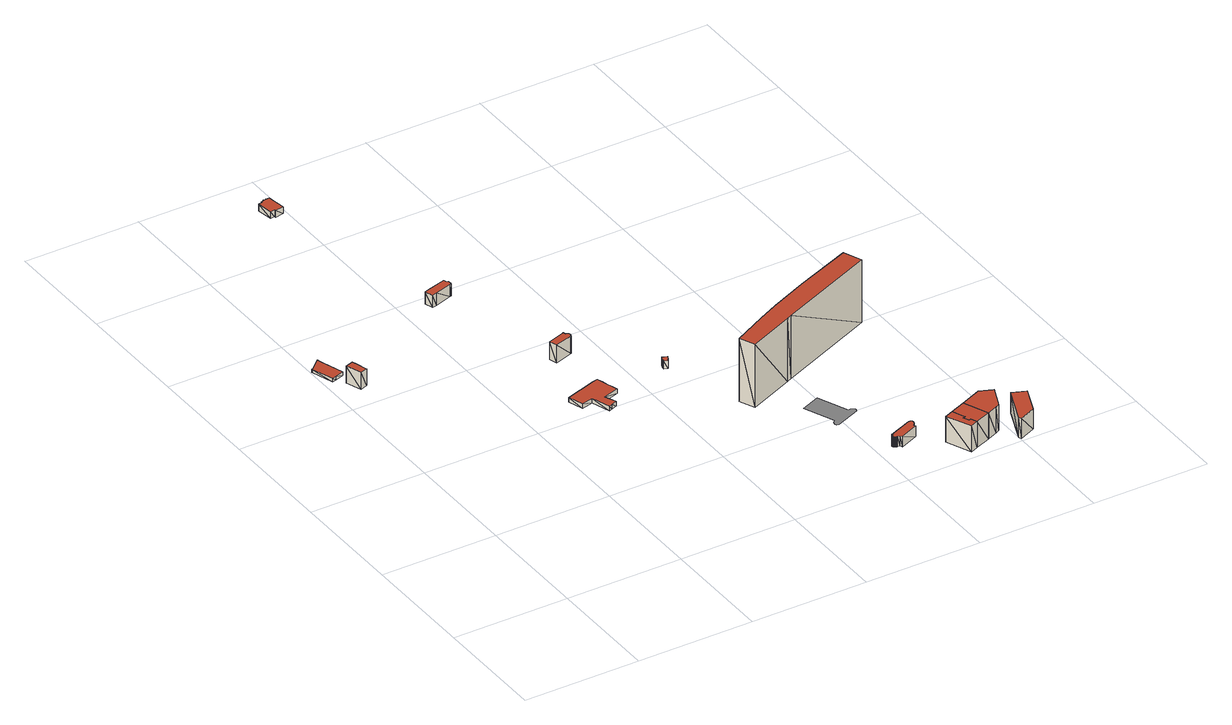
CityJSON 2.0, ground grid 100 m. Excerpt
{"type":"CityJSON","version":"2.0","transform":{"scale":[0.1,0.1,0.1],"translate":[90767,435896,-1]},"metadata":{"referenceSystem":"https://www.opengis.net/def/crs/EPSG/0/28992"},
"CityObjects":{
"building1":{"type":"Building","attributes":{"+height_valid":1,"+groundHeight":0,"measuredHeight":3,"+function":"Industry","+org_car_parking_spaces":44,"+total_area":285,"+min_car_parking_spaces":0},"geometry":[{"type":"MultiSurface","lod":"1.2","boundaries":[[[0,1,2,3,4,5,6,7,8,9,10]],[[11,12,13,14,15,16,17,18,19,20,21]],[[0,12,11]],[[0,1,12]],[[1,13,12]],[[1,2,13]],[[2,14,13]],[[2,3,14]],[[3,15,14]],[[3,4,15]],[[4,16,15]],[[4,5,16]],[[5,17,16]],[[5,6,17]],[[6,18,17]],[[6,7,18]],[[7,19,18]],[[7,8,19]],[[8,20,19]],[[8,9,20]],[[9,21,20]],[[9,10,21]],[[10,11,21]],[[10,0,11]]],"semantics":{"surfaces":[{"type":"GroundSurface"},{"type":"RoofSurface"},{"type":"WallSurface"}],"values":[0,1,2,2,2,2,2,2,2,2,2,2,2,2,2,2,2,2,2,2,2,2,2,2]}}]},
"building2":{"type":"Building","attributes":{"+height_valid":1,"+groundHeight":0,"measuredHeight":15,"+function":"Industry","+org_car_parking_spaces":18,"+total_area":69,"+min_car_parking_spaces":0},"geometry":[{"type":"MultiSurface","lod":"1.2","boundaries":[[[22,23,24,25,26,27]],[[28,29,30,31,32,33]],[[22,29,28]],[[22,23,29]],[[23,30,29]],[[23,24,30]],[[24,31,30]],[[24,25,31]],[[25,32,31]],[[25,26,32]],[[26,33,32]],[[26,27,33]],[[27,28,33]],[[27,22,28]]],"semantics":{"surfaces":[{"type":"GroundSurface"},{"type":"RoofSurface"},{"type":"WallSurface"}],"values":[0,1,2,2,2,2,2,2,2,2,2,2,2,2]}}]},
"building3":{"type":"Building","attributes":{"+height_valid":1,"+groundHeight":0,"measuredHeight":4,"+function":"Office","+org_car_parking_spaces":13,"+total_area":1,"+min_car_parking_spaces":0},"geometry":[{"type":"MultiSurface","lod":"1.2","boundaries":[[[34,35,36,37,38,39,40,41,42,43,44,45,46,47,48,49]],[[50,51,52,53,54,55,56,57,58,59,60,61,62,63,64,65]],[[34,51,50]],[[34,35,51]],[[35,52,51]],[[35,36,52]],[[36,53,52]],[[36,37,53]],[[37,54,53]],[[37,38,54]],[[38,55,54]],[[38,39,55]],[[39,56,55]],[[39,40,56]],[[40,57,56]],[[40,41,57]],[[41,58,57]],[[41,42,58]],[[42,59,58]],[[42,43,59]],[[43,60,59]],[[43,44,60]],[[44,61,60]],[[44,45,61]],[[45,62,61]],[[45,46,62]],[[46,63,62]],[[46,47,63]],[[47,64,63]],[[47,48,64]],[[48,65,64]],[[48,49,65]],[[49,50,65]],[[49,34,50]]],"semantics":{"surfaces":[{"type":"GroundSurface"},{"type":"RoofSurface"},{"type":"WallSurface"}],"values":[0,1,2,2,2,2,2,2,2,2,2,2,2,2,2,2,2,2,2,2,2,2,2,2,2,2,2,2,2,2,2,2,2,2]}}]},
"building4":{"type":"Building","attributes":{"+height_valid":1,"+groundHeight":0,"measuredHeight":11,"+function":"Office","+org_car_parking_spaces":35,"+total_area":424,"+min_car_parking_spaces":0},"geometry":[{"type":"MultiSurface","lod":"1.2","boundaries":[[[66,67,68,69,70,71,72,73,74,75,76,77]],[[78,79,80,81,82,83,84,85,86,87,88,89]],[[66,79,78]],[[66,67,79]],[[67,80,79]],[[67,68,80]],[[68,81,80]],[[68,69,81]],[[69,82,81]],[[69,70,82]],[[70,83,82]],[[70,71,83]],[[71,84,83]],[[71,72,84]],[[72,85,84]],[[72,73,85]],[[73,86,85]],[[73,74,86]],[[74,87,86]],[[74,75,87]],[[75,88,87]],[[75,76,88]],[[76,89,88]],[[76,77,89]],[[77,78,89]],[[77,66,78]]],"semantics":{"surfaces":[{"type":"GroundSurface"},{"type":"RoofSurface"},{"type":"WallSurface"}],"values":[0,1,2,2,2,2,2,2,2,2,2,2,2,2,2,2,2,2,2,2,2,2,2,2,2,2]}}]},
"building5":{"type":"Building","attributes":{"+height_valid":1,"+groundHeight":0,"measuredHeight":16,"+function":"Office","+org_car_parking_spaces":11,"+total_area":1303,"+min_car_parking_spaces":13},"geometry":[{"type":"MultiSurface","lod":"1.2","boundaries":[[[90,91,92,93,94,95,96,97,98,99,100,101,102]],[[103,104,105,106,107,108,109,110,111,112,113,114,115]],[[90,104,103]],[[90,91,104]],[[91,105,104]],[[91,92,105]],[[92,106,105]],[[92,93,106]],[[93,107,106]],[[93,94,107]],[[94,108,107]],[[94,95,108]],[[95,109,108]],[[95,96,109]],[[96,110,109]],[[96,97,110]],[[97,111,110]],[[97,98,111]],[[98,112,111]],[[98,99,112]],[[99,113,112]],[[99,100,113]],[[100,114,113]],[[100,101,114]],[[101,115,114]],[[101,102,115]],[[102,103,115]],[[102,90,103]]],"semantics":{"surfaces":[{"type":"GroundSurface"},{"type":"RoofSurface"},{"type":"WallSurface"}],"values":[0,1,2,2,2,2,2,2,2,2,2,2,2,2,2,2,2,2,2,2,2,2,2,2,2,2,2,2]}}]},
"building6":{"type":"Building","attributes":{"+height_valid":1,"+groundHeight":-1,"measuredHeight":5,"+function":"Industry","+org_car_parking_spaces":7,"+total_area":531,"+min_car_parking_spaces":0},"geometry":[{"type":"MultiSurface","lod":"1.2","boundaries":[[[116,117,118,119,120,121,122,123,124,125,126,127,128,129,130,131,132]],[[133,134,135,136,137,138,139,140,141,142,143,144,145,146,147,148,149]],[[116,134,133]],[[116,117,134]],[[117,135,134]],[[117,118,135]],[[118,136,135]],[[118,119,136]],[[119,137,136]],[[119,120,137]],[[120,138,137]],[[120,121,138]],[[121,139,138]],[[121,122,139]],[[122,140,139]],[[122,123,140]],[[123,141,140]],[[123,124,141]],[[124,142,141]],[[124,125,142]],[[125,143,142]],[[125,126,143]],[[126,144,143]],[[126,127,144]],[[127,145,144]],[[127,128,145]],[[128,146,145]],[[128,129,146]],[[129,147,146]],[[129,130,147]],[[130,148,147]],[[130,131,148]],[[131,149,148]],[[131,132,149]],[[132,133,149]],[[132,116,133]]],"semantics":{"surfaces":[{"type":"GroundSurface"},{"type":"RoofSurface"},{"type":"WallSurface"}],"values":[0,1,2,2,2,2,2,2,2,2,2,2,2,2,2,2,2,2,2,2,2,2,2,2,2,2,2,2,2,2,2,2,2,2,2,2]}}]},
"building7":{"type":"Building","attributes":{"+height_valid":1,"+groundHeight":0,"measuredHeight":7,"+function":"Industry","+org_car_parking_spaces":36,"+total_area":19,"+min_car_parking_spaces":0},"geometry":[{"type":"MultiSurface","lod":"1.2","boundaries":[[[150,151,152,153,154,155,156,157]],[[158,159,160,161,162,163,164,165]],[[150,159,158]],[[150,151,159]],[[151,160,159]],[[151,152,160]],[[152,161,160]],[[152,153,161]],[[153,162,161]],[[153,154,162]],[[154,163,162]],[[154,155,163]],[[155,164,163]],[[155,156,164]],[[156,165,164]],[[156,157,165]],[[157,158,165]],[[157,150,158]]],"semantics":{"surfaces":[{"type":"GroundSurface"},{"type":"RoofSurface"},{"type":"WallSurface"}],"values":[0,1,2,2,2,2,2,2,2,2,2,2,2,2,2,2,2,2]}}]},
"building8":{"type":"Building","attributes":{"+height_valid":1,"+groundHeight":0,"measuredHeight":0,"+function":"Industry","+org_car_parking_spaces":11,"+total_area":537,"+min_car_parking_spaces":0},"geometry":[{"type":"MultiSurface","lod":"1.2","boundaries":[[[166,167,168,169,170,171,172,173,174,175,176,177,178,179,180,181,182,183,184,185,186,187,188,189,190,191,192,193,194,195,196,197,198,199,200,201,202,203]]],"semantics":{"surfaces":[{"type":"GroundSurface"}],"values":[0]}}]},
"building9":{"type":"Building","attributes":{"+height_valid":1,"+groundHeight":0,"measuredHeight":9,"+function":"Industry","+org_car_parking_spaces":16,"+total_area":124,"+min_car_parking_spaces":0},"geometry":[{"type":"MultiSurface","lod":"1.2","boundaries":[[[204,205,206,207,208,209,210,211,212,213,214,215,216,217,218,219,220,221,222,223,224,225,226,227,228,229,230,231,232,233,234,235,236,237,238,239,240,241,242,243,244,245,246,247,248]],[[249,250,251,252,253,254,255,256,257,258,259,260,261,262,263,264,265,266,267,268,269,270,271,272,273,274,275,276,277,278,279,280,281,282,283,284,285,286,287,288,289,290,291,292,293]],[[204,250,249]],[[204,205,250]],[[205,251,250]],[[205,206,251]],[[206,252,251]],[[206,207,252]],[[207,253,252]],[[207,208,253]],[[208,254,253]],[[208,209,254]],[[209,255,254]],[[209,210,255]],[[210,256,255]],[[210,211,256]],[[211,257,256]],[[211,212,257]],[[212,258,257]],[[212,213,258]],[[213,259,258]],[[213,214,259]],[[214,260,259]],[[214,215,260]],[[215,261,260]],[[215,216,261]],[[216,262,261]],[[216,217,262]],[[217,263,262]],[[217,218,263]],[[218,264,263]],[[218,219,264]],[[219,265,264]],[[219,220,265]],[[220,266,265]],[[220,221,266]],[[221,267,266]],[[221,222,267]],[[222,268,267]],[[222,223,268]],[[223,269,268]],[[223,224,269]],[[224,270,269]],[[224,225,270]],[[225,271,270]],[[225,226,271]],[[226,272,271]],[[226,227,272]],[[227,273,272]],[[227,228,273]],[[228,274,273]],[[228,229,274]],[[229,275,274]],[[229,230,275]],[[230,276,275]],[[230,231,276]],[[231,277,276]],[[231,232,277]],[[232,278,277]],[[232,233,278]],[[233,279,278]],[[233,234,279]],[[234,280,279]],[[234,235,280]],[[235,281,280]],[[235,236,281]],[[236,282,281]],[[236,237,282]],[[237,283,282]],[[237,238,283]],[[238,284,283]],[[238,239,284]],[[239,285,284]],[[239,240,285]],[[240,286,285]],[[240,241,286]],[[241,287,286]],[[241,242,287]],[[242,288,287]],[[242,243,288]],[[243,289,288]],[[243,244,289]],[[244,290,289]],[[244,245,290]],[[245,291,290]],[[245,246,291]],[[246,292,291]],[[246,247,292]],[[247,293,292]],[[247,248,293]],[[248,249,293]],[[248,204,249]]],"semantics":{"surfaces":[{"type":"GroundSurface"},{"type":"RoofSurface"},{"type":"WallSurface"}],"values":[0,1,2,2,2,2,2,2,2,2,2,2,2,2,2,2,2,2,2,2,2,2,2,2,2,2,2,2,2,2,2,2,2,2,2,2,2,2,2,2,2,2,2,2,2,2,2,2,2,2,2,2,2,2,2,2,2,2,2,2,2,2,2,2,2,2,2,2,2,2,2,2,2,2,2,2,2,2,2,2,2,2,2,2,2,2,2,2,2,2,2,2]}}]},
"building10":{"type":"Building","attributes":{"+height_valid":1,"+groundHeight":0,"measuredHeight":23,"+function":"Industry","+org_car_parking_spaces":4,"+total_area":45,"+min_car_parking_spaces":0},"geometry":[{"type":"MultiSurface","lod":"1.2","boundaries":[[[294,295,296,297,298,299,300,301,302]],[[303,304,305,306,307,308,309,310,311]],[[294,304,303]],[[294,295,304]],[[295,305,304]],[[295,296,305]],[[296,306,305]],[[296,297,306]],[[297,307,306]],[[297,298,307]],[[298,308,307]],[[298,299,308]],[[299,309,308]],[[299,300,309]],[[300,310,309]],[[300,301,310]],[[301,311,310]],[[301,302,311]],[[302,303,311]],[[302,294,303]]],"semantics":{"surfaces":[{"type":"GroundSurface"},{"type":"RoofSurface"},{"type":"WallSurface"}],"values":[0,1,2,2,2,2,2,2,2,2,2,2,2,2,2,2,2,2,2,2]}}]},
"building11":{"type":"Building","attributes":{"+height_valid":1,"+groundHeight":0,"measuredHeight":56,"+function":"Industry","+org_car_parking_spaces":30,"+total_area":975,"+min_car_parking_spaces":20},"geometry":[{"type":"MultiSurface","lod":"1.2","boundaries":[[[312,313,314,315,316,317,318,319,320]],[[321,322,323,324,325,326,327,328,329]],[[312,322,321]],[[312,313,322]],[[313,323,322]],[[313,314,323]],[[314,324,323]],[[314,315,324]],[[315,325,324]],[[315,316,325]],[[316,326,325]],[[316,317,326]],[[317,327,326]],[[317,318,327]],[[318,328,327]],[[318,319,328]],[[319,329,328]],[[319,320,329]],[[320,321,329]],[[320,312,321]]],"semantics":{"surfaces":[{"type":"GroundSurface"},{"type":"RoofSurface"},{"type":"WallSurface"}],"values":[0,1,2,2,2,2,2,2,2,2,2,2,2,2,2,2,2,2,2,2]}}]},
"building12":{"type":"Building","attributes":{"+height_valid":1,"+groundHeight":0,"measuredHeight":23,"+function":"Industry","+org_car_parking_spaces":4,"+total_area":302,"+min_car_parking_spaces":0},"geometry":[{"type":"MultiSurface","lod":"1.2","boundaries":[[[330,331,297,296,295,294,302,301,300,332]],[[333,334,306,305,304,303,311,310,309,335]],[[330,334,333]],[[330,331,334]],[[331,306,334]],[[331,297,306]],[[297,305,306]],[[297,296,305]],[[296,304,305]],[[296,295,304]],[[295,303,304]],[[295,294,303]],[[294,311,303]],[[294,302,311]],[[302,310,311]],[[302,301,310]],[[301,309,310]],[[301,300,309]],[[300,335,309]],[[300,332,335]],[[332,333,335]],[[332,330,333]]],"semantics":{"surfaces":[{"type":"GroundSurface"},{"type":"RoofSurface"},{"type":"WallSurface"}],"values":[0,1,2,2,2,2,2,2,2,2,2,2,2,2,2,2,2,2,2,2,2,2]}}]},
"building13":{"type":"Building","attributes":{"+height_valid":1,"+groundHeight":0,"measuredHeight":23,"+function":"Industry","+org_car_parking_spaces":10,"+total_area":141,"+min_car_parking_spaces":0},"geometry":[{"type":"MultiSurface","lod":"1.2","boundaries":[[[336,337,338,331,330,332,339]],[[340,341,342,334,333,335,343]],[[336,341,340]],[[336,337,341]],[[337,342,341]],[[337,338,342]],[[338,334,342]],[[338,331,334]],[[331,333,334]],[[331,330,333]],[[330,335,333]],[[330,332,335]],[[332,343,335]],[[332,339,343]],[[339,340,343]],[[339,336,340]]],"semantics":{"surfaces":[{"type":"GroundSurface"},{"type":"RoofSurface"},{"type":"WallSurface"}],"values":[0,1,2,2,2,2,2,2,2,2,2,2,2,2,2,2]}}]},
"building14":{"type":"Building","attributes":{"+height_valid":1,"+groundHeight":1,"measuredHeight":19,"+function":"Industry","+org_car_parking_spaces":0,"+total_area":1037,"+min_car_parking_spaces":12},"geometry":[{"type":"MultiSurface","lod":"1.2","boundaries":[[[344,345,346,347,348,349]],[[350,351,352,353,354,355]],[[344,351,350]],[[344,345,351]],[[345,352,351]],[[345,346,352]],[[346,353,352]],[[346,347,353]],[[347,354,353]],[[347,348,354]],[[348,355,354]],[[348,349,355]],[[349,350,355]],[[349,344,350]]],"semantics":{"surfaces":[{"type":"GroundSurface"},{"type":"RoofSurface"},{"type":"WallSurface"}],"values":[0,1,2,2,2,2,2,2,2,2,2,2,2,2]}}]}
},
"vertices":[
[117,3616,10],[180,3425,10],[105,3400,10],[67,3388,10],[6,3576,10],[4,3577,10],[9,3581,10],[11,3579,10],[104,3664,10],[106,3661,10],[103,3660,10],[117,3616,40],[180,3425,40],[105,3400,40],[67,3388,40],[6,3576,40],[4,3577,40],[9,3581,40],[11,3579,40],[104,3664,40],[106,3661,40],[103,3660,40],
[255,3214,10],[256,3212,10],[193,3191,10],[149,3325,10],[213,3346,10],[223,3316,10],[255,3214,160],[256,3212,160],[193,3191,160],[149,3325,160],[213,3346,160],[223,3316,160],
[1750,2225,10],[1764,2179,10],[1778,2132,10],[1778,2130,10],[1641,2088,10],[1667,2032,10],[1684,1995,10],[1636,1973,10],[1605,1959,10],[1553,2124,10],[1453,2093,10],[1413,2224,10],[1682,2310,10],[1722,2322,10],[1722,2320,10],[1736,2274,10],[1750,2225,50],[1764,2179,50],[1778,2132,50],[1778,2130,50],[1641,2088,50],[1667,2032,50],[1684,1995,50],[1636,1973,50],[1605,1959,50],[1553,2124,50],[1453,2093,50],[1413,2224,50],[1682,2310,50],[1722,2322,50],[1722,2320,50],[1736,2274,50],
[1435,3912,10],[1429,3905,10],[1431,3900,10],[1422,3897,10],[1421,3899,10],[1273,3853,10],[1232,3841,10],[1209,3912,10],[1250,3925,10],[1408,3971,10],[1418,3940,10],[1427,3937,10],[1435,3912,120],[1429,3905,120],[1431,3900,120],[1422,3897,120],[1421,3899,120],[1273,3853,120],[1232,3841,120],[1209,3912,120],[1250,3925,120],[1408,3971,120],[1418,3940,120],[1427,3937,120],
[1781,2783,10],[1775,2772,10],[1773,2770,10],[1774,2768,10],[1616,2718,10],[1595,2785,10],[1736,2832,10],[1745,2835,10],[1752,2811,10],[1759,2814,10],[1761,2809,10],[1763,2810,10],[1775,2804,10],[1781,2783,170],[1775,2772,170],[1773,2770,170],[1774,2768,170],[1616,2718,170],[1595,2785,170],[1736,2832,170],[1745,2835,170],[1752,2811,170],[1759,2814,170],[1761,2809,170],[1763,2810,170],[1775,2804,170],
[838,5649,0],[837,5650,0],[873,5656,0],[871,5667,0],[896,5672,0],[895,5676,0],[899,5677,0],[900,5673,0],[918,5676,0],[917,5680,0],[922,5681,0],[922,5676,0],[947,5680,0],[974,5522,0],[897,5509,0],[896,5520,0],[860,5514,0],[838,5649,60],[837,5650,60],[873,5656,60],[871,5667,60],[896,5672,60],[895,5676,60],[899,5677,60],[900,5673,60],[918,5676,60],[917,5680,60],[922,5681,60],[922,5676,60],[947,5680,60],[974,5522,60],[897,5509,60],[896,5520,60],[860,5514,60],
[2253,2243,10],[2250,2245,10],[2266,2281,10],[2306,2264,10],[2290,2228,10],[2286,2229,10],[2280,2216,10],[2248,2230,10],[2253,2243,80],[2250,2245,80],[2266,2281,80],[2306,2264,80],[2290,2228,80],[2286,2229,80],[2280,2216,80],[2248,2230,80],
[2953,896,10],[2951,902,10],[2946,901,10],[2944,902,10],[2939,903,10],[2936,907,10],[2935,908,10],[2934,911,10],[2933,915,10],[2932,920,10],[2932,924,10],[2933,929,10],[2934,933,10],[2935,937,10],[2937,942,10],[2940,945,10],[2943,949,10],[2957,963,10],[2848,1220,10],[3007,1287,10],[3116,1028,10],[3133,1029,10],[3139,1029,10],[3144,1028,10],[3148,1027,10],[3153,1024,10],[3157,1022,10],[3161,1018,10],[3164,1014,10],[3167,1010,10],[3169,1005,10],[3169,1001,10],[3169,999,10],[3168,996,10],[3167,994,10],[3166,992,10],[3163,990,10],[3165,984,10],
[3142,458,10],[3345,543,10],[3348,535,10],[3350,537,10],[3351,538,10],[3354,540,10],[3355,540,10],[3358,540,10],[3361,539,10],[3365,537,10],[3367,535,10],[3368,532,10],[3369,526,10],[3370,522,10],[3370,518,10],[3370,514,10],[3369,509,10],[3367,505,10],[3365,501,10],[3363,498,10],[3360,494,10],[3346,479,10],[3355,459,10],[3196,392,10],[3187,413,10],[3168,413,10],[3163,413,10],[3159,414,10],[3154,415,10],[3150,417,10],[3146,419,10],[3143,422,10],[3140,426,10],[3137,429,10],[3134,435,10],[3134,437,10],[3133,440,10],[3134,443,10],[3135,444,10],[3135,445,10],[3138,447,10],[3140,448,10],[3143,448,10],[3145,448,10],[3147,447,10],[3142,458,100],[3345,543,100],[3348,535,100],[3350,537,100],[3351,538,100],[3354,540,100],[3355,540,100],[3358,540,100],[3361,539,100],[3365,537,100],[3367,535,100],[3368,532,100],[3369,526,100],[3370,522,100],[3370,518,100],[3370,514,100],[3369,509,100],[3367,505,100],[3365,501,100],[3363,498,100],[3360,494,100],[3346,479,100],[3355,459,100],[3196,392,100],[3187,413,100],[3168,413,100],[3163,413,100],[3159,414,100],[3154,415,100],[3150,417,100],[3146,419,100],[3143,422,100],[3140,426,100],[3137,429,100],[3134,435,100],[3134,437,100],[3133,440,100],[3134,443,100],[3135,444,100],[3135,445,100],[3138,447,100],[3140,448,100],[3143,448,100],[3145,448,100],[3147,447,100],
[3601,186,10],[3622,137,10],[3638,145,10],[3662,88,10],[3593,60,10],[3502,273,10],[3575,304,10],[3608,222,10],[3620,194,10],[3601,186,240],[3622,137,240],[3638,145,240],[3662,88,240],[3593,60,240],[3502,273,240],[3575,304,240],[3608,222,240],[3620,194,240],
[3830,1973,10],[2985,1613,10],[2943,1595,10],[2548,1427,10],[2491,1559,10],[2779,1708,10],[2955,1793,10],[3280,1936,10],[3765,2127,10],[3830,1973,570],[2985,1613,570],[2943,1595,570],[2548,1427,570],[2491,1559,570],[2779,1708,570],[2955,1793,570],[3280,1936,570],[3765,2127,570],
[3752,247,10],[3795,144,10],[3706,358,10],[3752,247,240],[3795,144,240],[3706,358,240],
[3998,387,10],[3919,195,10],[3887,182,10],[3885,434,10],[3998,387,240],[3919,195,240],[3887,182,240],[3885,434,240],
[4183,180,20],[4138,66,20],[3996,2,20],[3987,24,20],[4114,339,20],[4229,292,20],[4183,180,200],[4138,66,200],[3996,2,200],[3987,24,200],[4114,339,200],[4229,292,200]
]}
